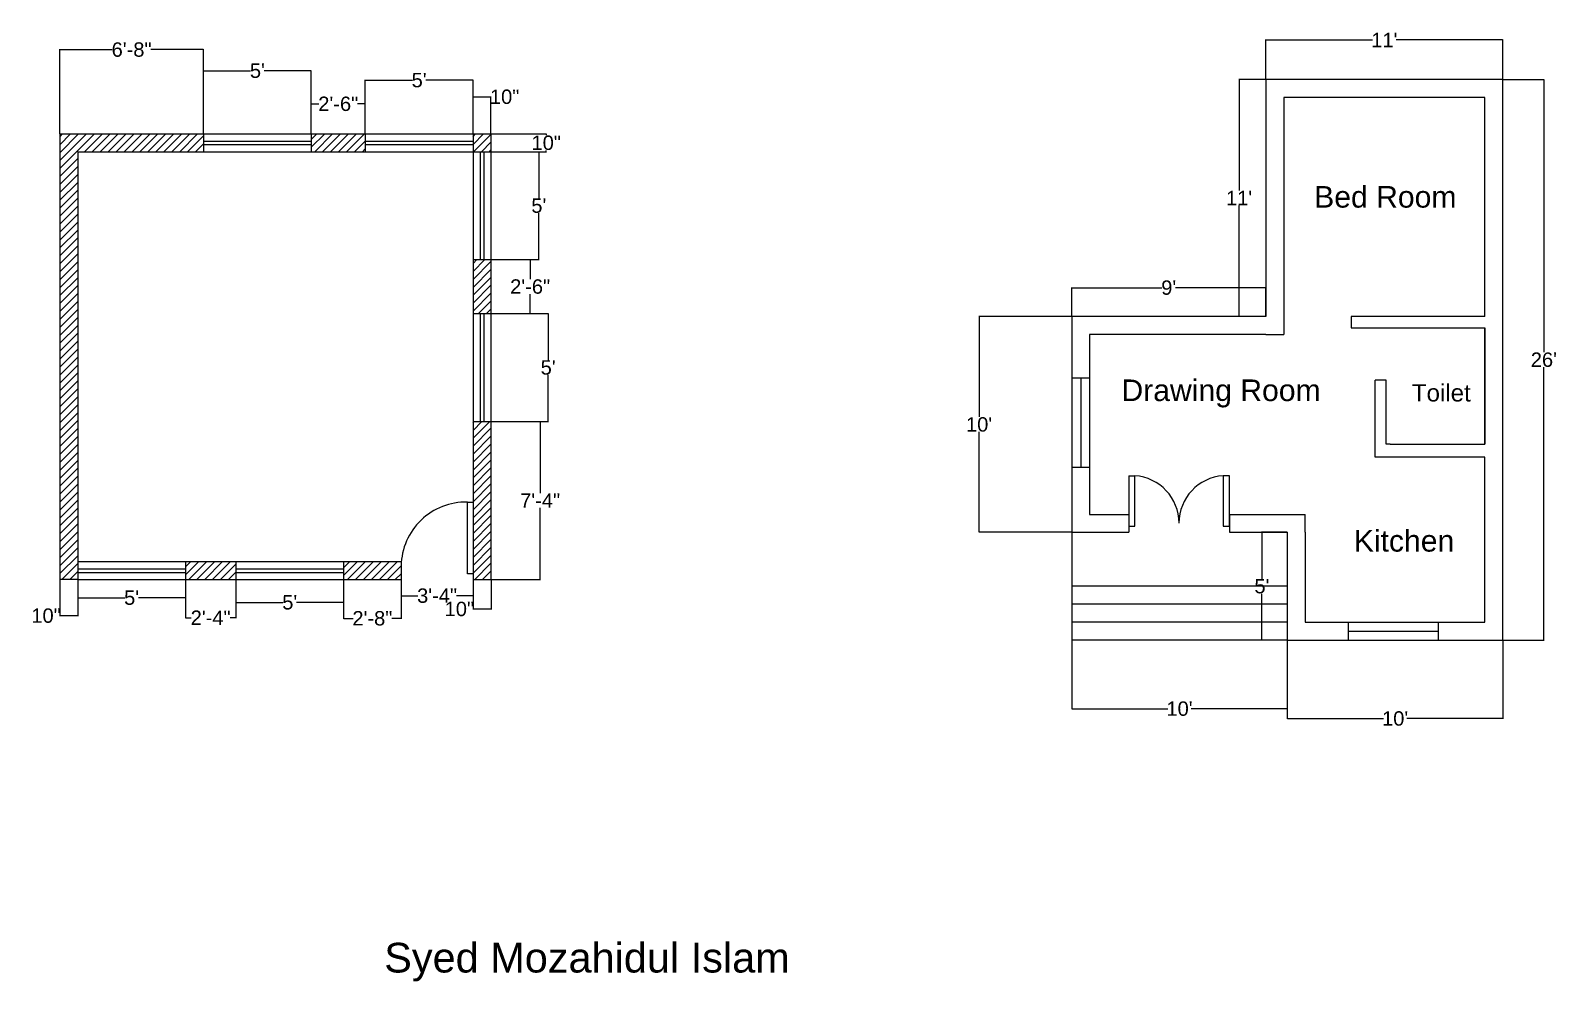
# Model space of a CAD drawing. Header units: inches. Extents: x 668 to 2080, y 344 to 874.
# Drawn here: x 668 to 1518, y 344 to 874 of the extents above; entities that cross this region are included whole.
import ezdxf

# ---------------------------------------------------------------- set-up
doc = ezdxf.new("R2010")
doc.units = ezdxf.units.IN
doc.header["$MEASUREMENT"] = 0
for name, color, linetype in [('Dimention', 50, 'Continuous'), ('Layer1', 20, 'Continuous'), ('Layer2', 31, 'Continuous'), ('Layer3', 140, 'Continuous'), ('Layer4', 210, 'Continuous'), ('Layer5', 253, 'Continuous'), ('Ly1', 20, 'Continuous'), ('Ly2', 41, 'Continuous'), ('Ly3', 141, 'Continuous'), ('Ly4', 210, 'Continuous'), ('Text', 110, 'Continuous')]:
    doc.layers.add(name, color=color, linetype=linetype)
doc.styles.get("Standard").update_dxf_attribs({"font": 'arial.ttf'})
doc.dimstyles.get("Standard").update_dxf_attribs({"dimtxt": 8, "dimasz": 0.18, "dimexe": 0.18, "dimexo": 0.0625, "dimgap": 0.09, "dimtad": 0, "dimtih": 1, "dimtoh": 1, "dimdec": 0, "dimzin": 0, "dimdsep": 46, "dimlunit": 4, "dimtxsty": 'Standard', "dimcen": 0.09, "dimadec": 0, "dimazin": 0, "dimtfac": 1, "dimtdec": 0, "dimtofl": 0, "dimtmove": 0, "dimatfit": 3, "dimfxl": 0, "dimtolj": 1, "dimtzin": 0, "dimarcsym": 0})

# ---------------------------------------------------------------- blocks, each defined once
blk = doc.blocks.new('*D1')
at = {"layer": 'Defpoints', "color": 0, "transparency": 16777216}
for p in [(1487.56, 846.35), (1487.56, 534.35), (1510.32, 534.35)]:
    blk.add_point(p, dxfattribs=at)
at = {"layer": 'Dimention', "color": 0, "lineweight": -2, "transparency": 16777216}
for p, q in [((1487.62, 846.35), (1510.5, 846.35)), ((1510.32, 846.17), (1510.32, 694.53)), ((1510.32, 534.53), (1510.32, 686.18)), ((1487.62, 534.35), (1510.5, 534.35))]:
    blk.add_line(p, q, dxfattribs=at)
at = {"layer": 'Dimention', "color": 0, "transparency": 16777216}
for points in [[(1510.29, 846.17), (1510.35, 846.17), (1510.32, 846.35)], [(1510.29, 534.53), (1510.35, 534.53), (1510.32, 534.35)]]:
    blk.add_solid(points, dxfattribs=at)
at = {"layer": 'Dimention', "color": 0, "transparency": 16777216, "insert": (1510.32, 690.35), "char_height": 8, "attachment_point": 5}
blk.add_mtext("\\A1;26'", dxfattribs=at)
blk = doc.blocks.new('*D2')
at = {"layer": 'Defpoints', "color": 0, "transparency": 16777216}
for p in [(1367.56, 534.35), (1487.56, 534.35), (1367.56, 490.73)]:
    blk.add_point(p, dxfattribs=at)
at = {"layer": 'Dimention', "color": 0, "lineweight": -2, "transparency": 16777216}
for p, q in [((1367.56, 534.29), (1367.56, 490.55)), ((1487.56, 534.29), (1487.56, 490.55)), ((1367.74, 490.73), (1421.05, 490.73)), ((1487.38, 490.73), (1434.06, 490.73))]:
    blk.add_line(p, q, dxfattribs=at)
at = {"layer": 'Dimention', "color": 0, "transparency": 16777216}
for points in [[(1367.74, 490.76), (1367.74, 490.7), (1367.56, 490.73)], [(1487.38, 490.76), (1487.38, 490.7), (1487.56, 490.73)]]:
    blk.add_solid(points, dxfattribs=at)
at = {"layer": 'Dimention', "color": 0, "transparency": 16777216, "insert": (1427.56, 490.73), "char_height": 8, "attachment_point": 5}
blk.add_mtext("\\A1;10'", dxfattribs=at)
blk = doc.blocks.new('*D3')
at = {"layer": 'Defpoints', "color": 0, "transparency": 16777216}
for p in [(1247.56, 534.35), (1367.56, 534.35), (1247.56, 496.19)]:
    blk.add_point(p, dxfattribs=at)
at = {"layer": 'Dimention', "color": 0, "lineweight": -2, "transparency": 16777216}
for p, q in [((1247.56, 534.29), (1247.56, 496.01)), ((1367.56, 534.29), (1367.56, 496.01)), ((1247.74, 496.19), (1301.05, 496.19)), ((1367.38, 496.19), (1314.06, 496.19))]:
    blk.add_line(p, q, dxfattribs=at)
at = {"layer": 'Dimention', "color": 0, "transparency": 16777216}
for points in [[(1247.74, 496.22), (1247.74, 496.16), (1247.56, 496.19)], [(1367.38, 496.22), (1367.38, 496.16), (1367.56, 496.19)]]:
    blk.add_solid(points, dxfattribs=at)
at = {"layer": 'Dimention', "color": 0, "transparency": 16777216, "insert": (1307.56, 496.19), "char_height": 8, "attachment_point": 5}
blk.add_mtext("\\A1;10'", dxfattribs=at)
blk = doc.blocks.new('*D4')
at = {"layer": 'Defpoints', "color": 0, "transparency": 16777216}
for p in [(1196.03, 714.35), (1247.56, 714.35), (1247.56, 594.35)]:
    blk.add_point(p, dxfattribs=at)
at = {"layer": 'Dimention', "color": 0, "lineweight": -2, "transparency": 16777216}
for p, q in [((1247.49, 714.35), (1195.85, 714.35)), ((1196.03, 714.17), (1196.03, 658.53)), ((1196.03, 594.53), (1196.03, 650.18)), ((1247.49, 594.35), (1195.85, 594.35))]:
    blk.add_line(p, q, dxfattribs=at)
at = {"layer": 'Dimention', "color": 0, "transparency": 16777216}
for points in [[(1196, 714.17), (1196.06, 714.17), (1196.03, 714.35)], [(1196, 594.53), (1196.06, 594.53), (1196.03, 594.35)]]:
    blk.add_solid(points, dxfattribs=at)
at = {"layer": 'Dimention', "color": 0, "transparency": 16777216, "insert": (1196.03, 654.35), "char_height": 8, "attachment_point": 5}
blk.add_mtext("\\A1;10'", dxfattribs=at)
blk = doc.blocks.new('*D5')
at = {"layer": 'Defpoints', "color": 0, "transparency": 16777216}
for p in [(1355.56, 730.46), (1247.56, 714.35), (1355.56, 714.35)]:
    blk.add_point(p, dxfattribs=at)
at = {"layer": 'Dimention', "color": 0, "lineweight": -2, "transparency": 16777216}
for p, q in [((1247.56, 714.41), (1247.56, 730.64)), ((1247.74, 730.46), (1297.79, 730.46)), ((1355.38, 730.46), (1305.33, 730.46)), ((1355.56, 714.41), (1355.56, 730.64))]:
    blk.add_line(p, q, dxfattribs=at)
at = {"layer": 'Dimention', "color": 0, "transparency": 16777216}
for points in [[(1247.74, 730.49), (1247.74, 730.43), (1247.56, 730.46)], [(1355.38, 730.49), (1355.38, 730.43), (1355.56, 730.46)]]:
    blk.add_solid(points, dxfattribs=at)
at = {"layer": 'Dimention', "color": 0, "transparency": 16777216, "insert": (1301.56, 730.46), "char_height": 8, "attachment_point": 5}
blk.add_mtext("\\A1;9'", dxfattribs=at)
blk = doc.blocks.new('*D6')
at = {"layer": 'Defpoints', "color": 0, "transparency": 16777216}
for p in [(1340.71, 846.35), (1355.56, 846.35), (1355.56, 714.35)]:
    blk.add_point(p, dxfattribs=at)
at = {"layer": 'Dimention', "color": 0, "lineweight": -2, "transparency": 16777216}
for p, q in [((1355.49, 846.35), (1340.53, 846.35)), ((1340.71, 846.17), (1340.71, 784.46)), ((1340.71, 714.53), (1340.71, 776.24)), ((1355.49, 714.35), (1340.53, 714.35))]:
    blk.add_line(p, q, dxfattribs=at)
at = {"layer": 'Dimention', "color": 0, "transparency": 16777216}
for points in [[(1340.68, 846.17), (1340.74, 846.17), (1340.71, 846.35)], [(1340.68, 714.53), (1340.74, 714.53), (1340.71, 714.35)]]:
    blk.add_solid(points, dxfattribs=at)
at = {"layer": 'Dimention', "color": 0, "transparency": 16777216, "insert": (1340.71, 780.35), "char_height": 8, "attachment_point": 5}
blk.add_mtext("\\A1;11'", dxfattribs=at)
blk = doc.blocks.new('*D7')
at = {"layer": 'Defpoints', "color": 0, "transparency": 16777216}
for p in [(1487.56, 868.28), (1355.56, 846.35), (1487.56, 846.35)]:
    blk.add_point(p, dxfattribs=at)
at = {"layer": 'Dimention', "color": 0, "lineweight": -2, "transparency": 16777216}
for p, q in [((1355.56, 846.41), (1355.56, 868.46)), ((1355.74, 868.28), (1415.05, 868.28)), ((1487.38, 868.28), (1428.06, 868.28)), ((1487.56, 846.41), (1487.56, 868.46))]:
    blk.add_line(p, q, dxfattribs=at)
at = {"layer": 'Dimention', "color": 0, "transparency": 16777216}
for points in [[(1355.74, 868.31), (1355.74, 868.25), (1355.56, 868.28)], [(1487.38, 868.31), (1487.38, 868.25), (1487.56, 868.28)]]:
    blk.add_solid(points, dxfattribs=at)
at = {"layer": 'Dimention', "color": 0, "transparency": 16777216, "insert": (1421.56, 868.28), "char_height": 8, "attachment_point": 5}
blk.add_mtext("\\A1;11'", dxfattribs=at)
blk = doc.blocks.new('*D8')
at = {"layer": 'Defpoints', "color": 0, "transparency": 16777216}
for p in [(1367.56, 594.35), (1353.42, 534.35), (1367.56, 534.35)]:
    blk.add_point(p, dxfattribs=at)
at = {"layer": 'Dimention', "color": 0, "lineweight": -2, "transparency": 16777216}
for p, q in [((1367.49, 594.35), (1353.24, 594.35)), ((1353.42, 594.17), (1353.42, 568.51)), ((1353.42, 534.53), (1353.42, 560.19)), ((1367.49, 534.35), (1353.24, 534.35))]:
    blk.add_line(p, q, dxfattribs=at)
at = {"layer": 'Dimention', "color": 0, "transparency": 16777216}
for points in [[(1353.39, 594.17), (1353.45, 594.17), (1353.42, 594.35)], [(1353.39, 534.53), (1353.45, 534.53), (1353.42, 534.35)]]:
    blk.add_solid(points, dxfattribs=at)
at = {"layer": 'Dimention', "color": 0, "transparency": 16777216, "insert": (1353.42, 564.35), "char_height": 8, "attachment_point": 5}
blk.add_mtext("\\A1;5'", dxfattribs=at)
blk = doc.blocks.new('*D26')
at = {"layer": 'Defpoints', "color": 0, "transparency": 16777216}
for p in [(764.41, 862.9), (684.41, 816.05), (764.41, 816.05)]:
    blk.add_point(p, dxfattribs=at)
at = {"layer": 'Dimention', "color": 0, "lineweight": -2, "transparency": 16777216}
for p, q in [((684.41, 816.12), (684.41, 863.08)), ((684.59, 862.9), (713.67, 862.9)), ((764.23, 862.9), (735.16, 862.9)), ((764.41, 816.12), (764.41, 863.08))]:
    blk.add_line(p, q, dxfattribs=at)
at = {"layer": 'Dimention', "color": 0, "transparency": 16777216}
for points in [[(684.59, 862.93), (684.59, 862.87), (684.41, 862.9)], [(764.23, 862.93), (764.23, 862.87), (764.41, 862.9)]]:
    blk.add_solid(points, dxfattribs=at)
at = {"layer": 'Dimention', "color": 0, "transparency": 16777216, "insert": (724.41, 862.9), "char_height": 8, "attachment_point": 5}
blk.add_mtext('\\A1;6\'-8"', dxfattribs=at)
blk = doc.blocks.new('*D27')
at = {"layer": 'Defpoints', "color": 0, "transparency": 16777216}
for p in [(824.41, 851.14), (764.41, 816.05), (824.41, 816.05)]:
    blk.add_point(p, dxfattribs=at)
at = {"layer": 'Dimention', "color": 0, "lineweight": -2, "transparency": 16777216}
for p, q in [((764.41, 816.12), (764.41, 851.32)), ((764.59, 851.14), (790.64, 851.14)), ((824.23, 851.14), (798.18, 851.14)), ((824.41, 816.12), (824.41, 851.32))]:
    blk.add_line(p, q, dxfattribs=at)
at = {"layer": 'Dimention', "color": 0, "transparency": 16777216}
for points in [[(764.59, 851.17), (764.59, 851.11), (764.41, 851.14)], [(824.23, 851.17), (824.23, 851.11), (824.41, 851.14)]]:
    blk.add_solid(points, dxfattribs=at)
at = {"layer": 'Dimention', "color": 0, "transparency": 16777216, "insert": (794.41, 851.14), "char_height": 8, "attachment_point": 5}
blk.add_mtext("\\A1;5'", dxfattribs=at)
blk = doc.blocks.new('*D28')
at = {"layer": 'Defpoints', "color": 0, "transparency": 16777216}
for p in [(854.41, 832.72), (824.41, 816.05), (854.41, 816.05)]:
    blk.add_point(p, dxfattribs=at)
at = {"layer": 'Dimention', "color": 0, "lineweight": -2, "transparency": 16777216}
for p, q in [((824.41, 816.12), (824.41, 832.9)), ((854.41, 816.12), (854.41, 832.9)), ((824.59, 832.72), (828.62, 832.72)), ((854.23, 832.72), (850.2, 832.72))]:
    blk.add_line(p, q, dxfattribs=at)
at = {"layer": 'Dimention', "color": 0, "transparency": 16777216}
for points in [[(824.59, 832.75), (824.59, 832.69), (824.41, 832.72)], [(854.23, 832.75), (854.23, 832.69), (854.41, 832.72)]]:
    blk.add_solid(points, dxfattribs=at)
at = {"layer": 'Dimention', "color": 0, "transparency": 16777216, "insert": (839.41, 832.72), "char_height": 8, "attachment_point": 5}
blk.add_mtext('\\A1;2\'-6"', dxfattribs=at)
blk = doc.blocks.new('*D29')
at = {"layer": 'Defpoints', "color": 0, "transparency": 16777216}
for p in [(914.41, 845.91), (854.41, 816.05), (914.41, 816.05)]:
    blk.add_point(p, dxfattribs=at)
at = {"layer": 'Dimention', "color": 0, "lineweight": -2, "transparency": 16777216}
for p, q in [((854.41, 816.12), (854.41, 846.09)), ((854.59, 845.91), (880.64, 845.91)), ((914.23, 845.91), (888.18, 845.91)), ((914.41, 816.12), (914.41, 846.09))]:
    blk.add_line(p, q, dxfattribs=at)
at = {"layer": 'Dimention', "color": 0, "transparency": 16777216}
for points in [[(854.59, 845.94), (854.59, 845.88), (854.41, 845.91)], [(914.23, 845.94), (914.23, 845.88), (914.41, 845.91)]]:
    blk.add_solid(points, dxfattribs=at)
at = {"layer": 'Dimention', "color": 0, "transparency": 16777216, "insert": (884.41, 845.91), "char_height": 8, "attachment_point": 5}
blk.add_mtext("\\A1;5'", dxfattribs=at)
blk = doc.blocks.new('*D30')
at = {"layer": 'Defpoints', "color": 0, "transparency": 16777216}
for p in [(924.41, 836.65), (914.41, 816.05), (924.41, 816.05)]:
    blk.add_point(p, dxfattribs=at)
at = {"layer": 'Dimention', "color": 0, "lineweight": -2, "transparency": 16777216}
for p, q in [((914.41, 816.12), (914.41, 836.83)), ((914.59, 836.65), (924.23, 836.65)), ((924.41, 816.12), (924.41, 836.83)), ((924.41, 836.65), (924.59, 836.65))]:
    blk.add_line(p, q, dxfattribs=at)
at = {"layer": 'Dimention', "color": 0, "transparency": 16777216}
for points in [[(914.59, 836.68), (914.59, 836.62), (914.41, 836.65)], [(924.23, 836.68), (924.23, 836.62), (924.41, 836.65)]]:
    blk.add_solid(points, dxfattribs=at)
at = {"layer": 'Dimention', "color": 0, "transparency": 16777216, "insert": (932.01, 836.65), "char_height": 8, "attachment_point": 5}
blk.add_mtext('\\A1;10"', dxfattribs=at)
blk = doc.blocks.new('*D31')
at = {"layer": 'Defpoints', "color": 0, "transparency": 16777216}
for p in [(924.41, 816.05), (924.41, 806.05), (955.15, 806.05)]:
    blk.add_point(p, dxfattribs=at)
at = {"layer": 'Dimention', "color": 0, "lineweight": -2, "transparency": 16777216}
for p, q in [((924.48, 816.05), (955.33, 816.05)), ((955.15, 815.87), (955.15, 815.23)), ((924.48, 806.05), (955.33, 806.05)), ((955.15, 806.23), (955.15, 806.88))]:
    blk.add_line(p, q, dxfattribs=at)
at = {"layer": 'Dimention', "color": 0, "transparency": 16777216}
for points in [[(955.12, 815.87), (955.18, 815.87), (955.15, 816.05)], [(955.12, 806.23), (955.18, 806.23), (955.15, 806.05)]]:
    blk.add_solid(points, dxfattribs=at)
at = {"layer": 'Dimention', "color": 0, "transparency": 16777216, "insert": (955.15, 811.05), "char_height": 8, "attachment_point": 5}
blk.add_mtext('\\A1;10"', dxfattribs=at)
blk = doc.blocks.new('*D32')
at = {"layer": 'Defpoints', "color": 0, "transparency": 16777216}
for p in [(924.48, 806.05), (924.41, 746.05), (951.02, 746.05)]:
    blk.add_point(p, dxfattribs=at)
at = {"layer": 'Dimention', "color": 0, "lineweight": -2, "transparency": 16777216}
for p, q in [((924.54, 806.05), (951.2, 806.05)), ((951.02, 805.87), (951.02, 780.21)), ((951.02, 746.23), (951.02, 771.9)), ((924.48, 746.05), (951.2, 746.05))]:
    blk.add_line(p, q, dxfattribs=at)
at = {"layer": 'Dimention', "color": 0, "transparency": 16777216}
for points in [[(950.99, 805.87), (951.05, 805.87), (951.02, 806.05)], [(950.99, 746.23), (951.05, 746.23), (951.02, 746.05)]]:
    blk.add_solid(points, dxfattribs=at)
at = {"layer": 'Dimention', "color": 0, "transparency": 16777216, "insert": (951.02, 776.05), "char_height": 8, "attachment_point": 5}
blk.add_mtext("\\A1;5'", dxfattribs=at)
blk = doc.blocks.new('*D33')
at = {"layer": 'Defpoints', "color": 0, "transparency": 16777216}
for p in [(924.41, 746.05), (924.41, 716.05), (946.2, 716.05)]:
    blk.add_point(p, dxfattribs=at)
at = {"layer": 'Dimention', "color": 0, "lineweight": -2, "transparency": 16777216}
for p, q in [((924.48, 746.05), (946.38, 746.05)), ((946.2, 745.87), (946.2, 735.23)), ((946.2, 716.23), (946.2, 726.88)), ((924.48, 716.05), (946.38, 716.05))]:
    blk.add_line(p, q, dxfattribs=at)
at = {"layer": 'Dimention', "color": 0, "transparency": 16777216}
for points in [[(946.17, 745.87), (946.23, 745.87), (946.2, 746.05)], [(946.17, 716.23), (946.23, 716.23), (946.2, 716.05)]]:
    blk.add_solid(points, dxfattribs=at)
at = {"layer": 'Dimention', "color": 0, "transparency": 16777216, "insert": (946.2, 731.05), "char_height": 8, "attachment_point": 5}
blk.add_mtext('\\A1;2\'-6"', dxfattribs=at)
blk = doc.blocks.new('*D34')
at = {"layer": 'Defpoints', "color": 0, "transparency": 16777216}
for p in [(924.41, 716.05), (924.41, 656.05), (956.21, 656.05)]:
    blk.add_point(p, dxfattribs=at)
at = {"layer": 'Dimention', "color": 0, "lineweight": -2, "transparency": 16777216}
for p, q in [((924.48, 716.05), (956.39, 716.05)), ((956.21, 715.87), (956.21, 690.21)), ((956.21, 656.23), (956.21, 681.9)), ((924.48, 656.05), (956.39, 656.05))]:
    blk.add_line(p, q, dxfattribs=at)
at = {"layer": 'Dimention', "color": 0, "transparency": 16777216}
for points in [[(956.18, 715.87), (956.24, 715.87), (956.21, 716.05)], [(956.18, 656.23), (956.24, 656.23), (956.21, 656.05)]]:
    blk.add_solid(points, dxfattribs=at)
at = {"layer": 'Dimention', "color": 0, "transparency": 16777216, "insert": (956.21, 686.05), "char_height": 8, "attachment_point": 5}
blk.add_mtext("\\A1;5'", dxfattribs=at)
blk = doc.blocks.new('*D35')
at = {"layer": 'Defpoints', "color": 0, "transparency": 16777216}
for p in [(924.48, 656.05), (924.41, 568.05), (951.76, 568.05)]:
    blk.add_point(p, dxfattribs=at)
at = {"layer": 'Dimention', "color": 0, "lineweight": -2, "transparency": 16777216}
for p, q in [((924.54, 656.05), (951.94, 656.05)), ((951.76, 655.87), (951.76, 616.14)), ((951.76, 568.23), (951.76, 607.96)), ((924.48, 568.05), (951.94, 568.05))]:
    blk.add_line(p, q, dxfattribs=at)
at = {"layer": 'Dimention', "color": 0, "transparency": 16777216}
for points in [[(951.73, 655.87), (951.79, 655.87), (951.76, 656.05)], [(951.73, 568.23), (951.79, 568.23), (951.76, 568.05)]]:
    blk.add_solid(points, dxfattribs=at)
at = {"layer": 'Dimention', "color": 0, "transparency": 16777216, "insert": (951.76, 612.05), "char_height": 8, "attachment_point": 5}
blk.add_mtext('\\A1;7\'-4"', dxfattribs=at)
blk = doc.blocks.new('*D36')
at = {"layer": 'Defpoints', "color": 0, "transparency": 16777216}
for p in [(914.41, 568.05), (924.48, 568.05), (914.41, 551.66)]:
    blk.add_point(p, dxfattribs=at)
at = {"layer": 'Dimention', "color": 0, "lineweight": -2, "transparency": 16777216}
for p, q in [((914.41, 567.99), (914.41, 551.48)), ((924.48, 567.99), (924.48, 551.48)), ((914.41, 551.66), (914.23, 551.66)), ((924.3, 551.66), (914.59, 551.66))]:
    blk.add_line(p, q, dxfattribs=at)
at = {"layer": 'Dimention', "color": 0, "transparency": 16777216}
for points in [[(914.59, 551.69), (914.59, 551.63), (914.41, 551.66)], [(924.3, 551.69), (924.3, 551.63), (924.48, 551.66)]]:
    blk.add_solid(points, dxfattribs=at)
at = {"layer": 'Dimention', "color": 0, "transparency": 16777216, "insert": (906.81, 551.66), "char_height": 8, "attachment_point": 5}
blk.add_mtext('\\A1;10"', dxfattribs=at)
blk = doc.blocks.new('*D37')
at = {"layer": 'Defpoints', "color": 0, "transparency": 16777216}
for p in [(874.41, 568.05), (914.41, 568.05), (874.41, 559.06)]:
    blk.add_point(p, dxfattribs=at)
at = {"layer": 'Dimention', "color": 0, "lineweight": -2, "transparency": 16777216}
for p, q in [((874.41, 567.99), (874.41, 558.88)), ((914.41, 567.99), (914.41, 558.88)), ((874.59, 559.06), (883.69, 559.06)), ((914.23, 559.06), (905.13, 559.06))]:
    blk.add_line(p, q, dxfattribs=at)
at = {"layer": 'Dimention', "color": 0, "transparency": 16777216}
for points in [[(874.59, 559.09), (874.59, 559.03), (874.41, 559.06)], [(914.23, 559.09), (914.23, 559.03), (914.41, 559.06)]]:
    blk.add_solid(points, dxfattribs=at)
at = {"layer": 'Dimention', "color": 0, "transparency": 16777216, "insert": (894.41, 559.06), "char_height": 8, "attachment_point": 5}
blk.add_mtext('\\A1;3\'-4"', dxfattribs=at)
blk = doc.blocks.new('*D38')
at = {"layer": 'Defpoints', "color": 0, "transparency": 16777216}
for p in [(842.41, 568.05), (874.41, 568.05), (842.41, 546.47)]:
    blk.add_point(p, dxfattribs=at)
at = {"layer": 'Dimention', "color": 0, "lineweight": -2, "transparency": 16777216}
for p, q in [((842.41, 567.99), (842.41, 546.29)), ((874.41, 567.99), (874.41, 546.29)), ((842.59, 546.47), (847.62, 546.47)), ((874.23, 546.47), (869.2, 546.47))]:
    blk.add_line(p, q, dxfattribs=at)
at = {"layer": 'Dimention', "color": 0, "transparency": 16777216}
for points in [[(842.59, 546.5), (842.59, 546.44), (842.41, 546.47)], [(874.23, 546.5), (874.23, 546.44), (874.41, 546.47)]]:
    blk.add_solid(points, dxfattribs=at)
at = {"layer": 'Dimention', "color": 0, "transparency": 16777216, "insert": (858.41, 546.47), "char_height": 8, "attachment_point": 5}
blk.add_mtext('\\A1;2\'-8"', dxfattribs=at)
blk = doc.blocks.new('*D39')
at = {"layer": 'Defpoints', "color": 0, "transparency": 16777216}
for p in [(782.41, 568.05), (842.41, 568.05), (782.41, 555.36)]:
    blk.add_point(p, dxfattribs=at)
at = {"layer": 'Dimention', "color": 0, "lineweight": -2, "transparency": 16777216}
for p, q in [((782.41, 567.99), (782.41, 555.18)), ((842.41, 567.99), (842.41, 555.18)), ((782.59, 555.36), (808.64, 555.36)), ((842.23, 555.36), (816.18, 555.36))]:
    blk.add_line(p, q, dxfattribs=at)
at = {"layer": 'Dimention', "color": 0, "transparency": 16777216}
for points in [[(782.59, 555.39), (782.59, 555.33), (782.41, 555.36)], [(842.23, 555.39), (842.23, 555.33), (842.41, 555.36)]]:
    blk.add_solid(points, dxfattribs=at)
at = {"layer": 'Dimention', "color": 0, "transparency": 16777216, "insert": (812.41, 555.36), "char_height": 8, "attachment_point": 5}
blk.add_mtext("\\A1;5'", dxfattribs=at)
blk = doc.blocks.new('*D40')
at = {"layer": 'Defpoints', "color": 0, "transparency": 16777216}
for p in [(754.41, 568.05), (782.41, 568.05), (754.41, 546.84)]:
    blk.add_point(p, dxfattribs=at)
at = {"layer": 'Dimention', "color": 0, "lineweight": -2, "transparency": 16777216}
for p, q in [((754.41, 567.99), (754.41, 546.66)), ((782.41, 567.99), (782.41, 546.66)), ((754.59, 546.84), (757.62, 546.84)), ((782.23, 546.84), (779.2, 546.84))]:
    blk.add_line(p, q, dxfattribs=at)
at = {"layer": 'Dimention', "color": 0, "transparency": 16777216}
for points in [[(754.59, 546.87), (754.59, 546.81), (754.41, 546.84)], [(782.23, 546.87), (782.23, 546.81), (782.41, 546.84)]]:
    blk.add_solid(points, dxfattribs=at)
at = {"layer": 'Dimention', "color": 0, "transparency": 16777216, "insert": (768.41, 546.84), "char_height": 8, "attachment_point": 5}
blk.add_mtext('\\A1;2\'-4"', dxfattribs=at)
blk = doc.blocks.new('*D41')
at = {"layer": 'Defpoints', "color": 0, "transparency": 16777216}
for p in [(694.41, 568.05), (754.41, 568.05), (694.41, 557.95)]:
    blk.add_point(p, dxfattribs=at)
at = {"layer": 'Dimention', "color": 0, "lineweight": -2, "transparency": 16777216}
for p, q in [((694.41, 567.99), (694.41, 557.77)), ((754.41, 567.99), (754.41, 557.77)), ((694.59, 557.95), (720.64, 557.95)), ((754.23, 557.95), (728.18, 557.95))]:
    blk.add_line(p, q, dxfattribs=at)
at = {"layer": 'Dimention', "color": 0, "transparency": 16777216}
for points in [[(694.59, 557.98), (694.59, 557.92), (694.41, 557.95)], [(754.23, 557.98), (754.23, 557.92), (754.41, 557.95)]]:
    blk.add_solid(points, dxfattribs=at)
at = {"layer": 'Dimention', "color": 0, "transparency": 16777216, "insert": (724.41, 557.95), "char_height": 8, "attachment_point": 5}
blk.add_mtext("\\A1;5'", dxfattribs=at)
blk = doc.blocks.new('*D42')
at = {"layer": 'Defpoints', "color": 0, "transparency": 16777216}
for p in [(684.41, 568.05), (694.41, 568.05), (684.41, 547.95)]:
    blk.add_point(p, dxfattribs=at)
at = {"layer": 'Dimention', "color": 0, "lineweight": -2, "transparency": 16777216}
for p, q in [((684.41, 567.99), (684.41, 547.77)), ((694.41, 567.99), (694.41, 547.77)), ((684.41, 547.95), (684.23, 547.95)), ((694.23, 547.95), (684.59, 547.95))]:
    blk.add_line(p, q, dxfattribs=at)
at = {"layer": 'Dimention', "color": 0, "transparency": 16777216}
for points in [[(684.59, 547.98), (684.59, 547.92), (684.41, 547.95)], [(694.23, 547.98), (694.23, 547.92), (694.41, 547.95)]]:
    blk.add_solid(points, dxfattribs=at)
at = {"layer": 'Dimention', "color": 0, "transparency": 16777216, "insert": (676.81, 547.95), "char_height": 8, "attachment_point": 5}
blk.add_mtext('\\A1;10"', dxfattribs=at)

msp = doc.modelspace()

# ---------------------------------------------------------------- hatches: boundary and pattern name
at = {"layer": 'Defpoints'}
h = msp.add_hatch(dxfattribs=at)
h.set_pattern_fill('ANSI31', color=256, scale=25)
h.set_pattern_definition([(45, (-275950.6043, -395927.103), (-2.209708691, 2.209708691), [])])
h.paths.add_polyline_path([(764.41, 816.05), (684.41, 816.05), (684.41, 576.05), (684.41, 568.05), (694.41, 568.05), (694.41, 806.05), (764.41, 806.05)])
h.paths.add_polyline_path([(854.41, 816.05), (824.41, 816.05), (824.41, 806.05), (854.41, 806.05)])
h.paths.add_polyline_path([(924.41, 816.05), (914.41, 816.05), (914.41, 806.05), (924.41, 806.05)])
h.paths.add_polyline_path([(924.41, 746.05), (914.41, 746.05), (914.41, 716.05), (924.41, 716.05)])
h.paths.add_polyline_path([(924.41, 656.05), (914.41, 656.05), (914.41, 576.05), (914.41, 571.19), (914.41, 568.05), (924.41, 568.05), (924.41, 576.05)])
h.paths.add_polyline_path([(874.41, 578.05), (842.41, 578.05), (842.41, 568.05), (874.41, 568.05)])
h.paths.add_polyline_path([(782.41, 578.05), (754.41, 578.05), (754.41, 568.05), (782.41, 568.05)])

# ---------------------------------------------------------------- linework, layer by layer
at = {"layer": 'Layer1'}
for p, q in [((1487.56, 846.35), (1355.56, 846.35)), ((1355.56, 846.35), (1355.56, 714.35)), ((1487.56, 534.35), (1487.56, 846.35)), ((1477.56, 836.35), (1365.56, 836.35)), ((1365.56, 836.35), (1365.56, 714.35)), ((1477.56, 714.35), (1477.56, 836.35)), ((1355.56, 714.35), (1247.56, 714.35)), ((1247.56, 714.35), (1247.56, 594.35)), ((1365.56, 714.35), (1365.56, 704.35)), ((1477.56, 714.35), (1403.13, 714.35)), ((1403.13, 714.35), (1403.13, 708.2)), ((1403.13, 708.2), (1477.56, 708.2)), ((1477.56, 708.2), (1477.56, 643.41)), ((1477.56, 643.41), (1477.56, 708.2)), ((1355.56, 704.35), (1257.56, 704.35)), ((1257.56, 704.35), (1257.56, 604.35)), ((1355.56, 704.35), (1365.56, 704.35)), ((1416.42, 636.2), (1416.42, 679.05)), ((1422.48, 679.05), (1416.42, 679.05)), ((1422.48, 643.41), (1422.48, 679.05)), ((1424.74, 643.41), (1422.48, 643.41)), ((1424.74, 643.41), (1477.56, 643.41)), ((1477.56, 636.2), (1416.42, 636.2)), ((1477.56, 544.35), (1477.56, 636.2)), ((1257.56, 604.35), (1279.34, 604.35)), ((1279.34, 604.35), (1279.34, 594.35)), ((1335.34, 604.35), (1335.34, 594.35)), ((1335.34, 604.35), (1367.56, 604.35)), ((1367.56, 604.35), (1377.56, 604.35)), ((1377.56, 594.35), (1377.56, 604.35)), ((1247.56, 594.35), (1279.34, 594.35)), ((1335.34, 594.35), (1367.56, 594.35)), ((1367.56, 594.35), (1367.56, 534.35)), ((1377.56, 594.35), (1377.56, 544.35)), ((1377.56, 544.35), (1477.56, 544.35)), ((1367.56, 534.35), (1487.56, 534.35))]:
    msp.add_line(p, q, dxfattribs=at)
at = {"layer": 'Layer2'}
for p, q in [((1247.56, 680.35), (1257.56, 680.35)), ((1257.56, 630.35), (1247.56, 630.35)), ((1401.56, 534.35), (1401.56, 544.35)), ((1451.56, 544.35), (1451.56, 534.35))]:
    msp.add_line(p, q, dxfattribs=at)
at = {"layer": 'Layer3'}
for p, q in [((1252.56, 680.35), (1252.56, 630.35)), ((1401.56, 539.35), (1451.56, 539.35))]:
    msp.add_line(p, q, dxfattribs=at)
at = {"layer": 'Layer4'}
for p, q in [((1279.34, 625.79), (1279.34, 597.79)), ((1279.34, 625.79), (1282.78, 625.79)), ((1282.78, 597.79), (1282.78, 625.79)), ((1331.9, 625.79), (1331.9, 597.79)), ((1335.34, 597.79), (1335.34, 625.79)), ((1279.34, 597.79), (1282.78, 597.79)), ((1331.9, 597.79), (1335.34, 597.79))]:
    msp.add_line(p, q, dxfattribs=at)
msp.add_lwpolyline([(1335.34, 625.79), (1331.9, 625.79)], dxfattribs=at)
for centre, start, end in [((1280.95, 599.51), 0, 86.25655), ((1333.62, 599.51), 93.74345, 180)]:
    msp.add_arc(centre, 26.34, start, end, dxfattribs=at)
at = {"layer": 'Layer5'}
for p, q in [((1247.56, 594.35), (1247.56, 534.35)), ((1367.56, 564.35), (1247.56, 564.35)), ((1367.56, 554.35), (1247.56, 554.35)), ((1367.56, 544.35), (1247.56, 544.35)), ((1367.56, 534.35), (1247.56, 534.35))]:
    msp.add_line(p, q, dxfattribs=at)
at = {"layer": 'Ly1'}
for p, q in [((684.41, 816.05), (764.41, 816.05)), ((684.41, 816.05), (684.41, 576.05)), ((764.41, 816.05), (764.41, 806.05)), ((824.41, 816.05), (854.41, 816.05)), ((824.41, 816.05), (824.41, 806.05)), ((854.41, 816.05), (854.41, 806.05)), ((914.41, 816.05), (924.41, 816.05)), ((914.41, 816.05), (914.41, 806.05)), ((924.41, 816.05), (924.41, 806.05)), ((694.41, 806.05), (764.41, 806.05)), ((694.41, 806.05), (694.41, 568.05)), ((824.41, 806.05), (854.41, 806.05)), ((914.41, 806.05), (924.41, 806.05)), ((914.41, 746.05), (924.41, 746.05)), ((914.41, 746.05), (914.41, 716.05)), ((924.41, 746.05), (924.41, 716.05)), ((914.41, 716.05), (924.41, 716.05)), ((914.41, 656.05), (924.41, 656.05)), ((914.41, 656.05), (914.41, 576.05)), ((924.41, 656.05), (924.41, 576.05)), ((754.41, 578.05), (782.41, 578.05)), ((754.41, 578.05), (754.41, 568.05)), ((782.41, 578.05), (782.41, 568.05)), ((842.41, 578.05), (874.41, 578.05)), ((842.41, 578.05), (842.41, 568.05)), ((874.41, 578.05), (874.41, 568.05)), ((684.41, 576.05), (684.41, 568.05)), ((914.41, 576.05), (914.41, 568.05)), ((924.41, 576.05), (924.41, 568.05)), ((694.41, 568.05), (684.41, 568.05)), ((754.41, 568.05), (782.41, 568.05)), ((842.41, 568.05), (874.41, 568.05)), ((914.41, 568.05), (924.41, 568.05))]:
    msp.add_line(p, q, dxfattribs=at)
at = {"layer": 'Ly2'}
for p, q in [((764.41, 816.05), (824.41, 816.05)), ((854.41, 816.05), (914.41, 816.05)), ((764.41, 806.05), (824.41, 806.05)), ((854.41, 806.05), (914.41, 806.05)), ((914.41, 806.05), (914.41, 746.05)), ((924.41, 806.05), (924.41, 746.05)), ((914.41, 716.05), (914.41, 656.05)), ((924.41, 716.05), (924.41, 656.05)), ((694.41, 578.05), (754.41, 578.05)), ((782.41, 578.05), (842.41, 578.05)), ((694.41, 568.05), (754.41, 568.05)), ((782.41, 568.05), (842.41, 568.05))]:
    msp.add_line(p, q, dxfattribs=at)
at = {"layer": 'Ly3'}
for p, q in [((764.41, 812.05), (824.41, 812.05)), ((764.41, 810.05), (824.41, 810.05)), ((854.41, 812.05), (914.41, 812.05)), ((854.41, 810.05), (914.41, 810.05)), ((918.41, 806.05), (918.41, 746.05)), ((920.41, 806.05), (920.41, 746.05)), ((918.41, 716.05), (918.41, 656.05)), ((920.41, 716.05), (920.41, 656.05)), ((694.41, 574.05), (754.41, 574.05)), ((694.41, 572.05), (754.41, 572.05)), ((782.41, 574.05), (842.41, 574.05)), ((782.41, 572.05), (842.41, 572.05))]:
    msp.add_line(p, q, dxfattribs=at)
at = {"layer": 'Ly4'}
msp.add_lwpolyline([(911.28, 571.19), (911.28, 611.19), (914.41, 611.19), (914.41, 571.19), (911.28, 571.19)], dxfattribs=at)
msp.add_arc((910.56, 575.04), 36.16, 88.86984, 178.86984, dxfattribs=at)

# ---------------------------------------------------------------- texts
at = {"layer": 'Text'}
msp.add_text('Syed Mozahidul Islam', height=16.5142, dxfattribs=at).set_placement((865, 349.43))
at = {"layer": 'Text', "attachment_point": 1}
for s, width, heights, insert, char_height in [('Bed Room', 111.3294, [0], (1382.49, 787.01), 12), ('Drawing Room', 111.3294, [0], (1275.26, 679.38), 12), ('Toilet', 49.7006, [13.19], (1436.85, 676.75), 9.6), ('Kitchen', 62.1258, [15.67], (1404.55, 595.61), 12)]:
    msp.add_mtext_dynamic_manual_height_columns(s, width=width, gutter_width=1, heights=heights, dxfattribs=dict(at, insert=insert, char_height=char_height))

# ---------------------------------------------------------------- dimensions: what is measured, and where the dimension line sits
at = {"layer": 'Dimention'}
for base, p1, p2, picture, middle in [((764.41, 862.9), (684.41, 816.05), (764.41, 816.05), '*D26', (724.41, 862.9)), ((1487.56, 868.28), (1355.56, 846.35), (1487.56, 846.35), '*D7', (1421.56, 868.28)), ((824.41, 851.14), (764.41, 816.05), (824.41, 816.05), '*D27', (794.41, 851.14)), ((914.41, 845.91), (854.41, 816.05), (914.41, 816.05), '*D29', (884.41, 845.91)), ((924.41, 836.65), (914.41, 816.05), (924.41, 816.05), '*D30', (932.01, 836.65)), ((854.41, 832.72), (824.41, 816.05), (854.41, 816.05), '*D28', (839.41, 832.72)), ((1355.56, 730.46), (1247.56, 714.35), (1355.56, 714.35), '*D5', (1301.56, 730.46)), ((684.41, 547.95), (694.41, 568.05), (684.41, 568.05), '*D42', (676.81, 547.95)), ((694.41, 557.95), (754.41, 568.05), (694.41, 568.05), '*D41', (724.41, 557.95)), ((754.41, 546.84), (782.41, 568.05), (754.41, 568.05), '*D40', (768.41, 546.84)), ((782.41, 555.36), (842.41, 568.05), (782.41, 568.05), '*D39', (812.41, 555.36)), ((842.41, 546.47), (874.41, 568.05), (842.41, 568.05), '*D38', (858.41, 546.47)), ((874.41, 559.06), (914.41, 568.05), (874.41, 568.05), '*D37', (894.41, 559.06)), ((914.41, 551.66), (924.48, 568.05), (914.41, 568.05), '*D36', (906.81, 551.66)), ((1247.56, 496.19), (1367.56, 534.35), (1247.56, 534.35), '*D3', (1307.56, 496.19)), ((1367.56, 490.73), (1487.56, 534.35), (1367.56, 534.35), '*D2', (1427.56, 490.73))]:
    dim = msp.add_linear_dim(base=base, p1=p1, p2=p2, dimstyle='Standard', dxfattribs=at)
    dim.commit()
    dim.dimension.update_dxf_attribs({"geometry": picture, "text_midpoint": middle})
for base, p1, p2, picture, middle in [((1340.71, 846.35), (1355.56, 714.35), (1355.56, 846.35), '*D6', (1340.71, 780.35)), ((1510.32, 534.35), (1487.56, 846.35), (1487.56, 534.35), '*D1', (1510.32, 690.35)), ((955.15, 806.05), (924.41, 816.05), (924.41, 806.05), '*D31', (955.15, 811.05)), ((951.02, 746.05), (924.48, 806.05), (924.41, 746.05), '*D32', (951.02, 776.05)), ((946.2, 716.05), (924.41, 746.05), (924.41, 716.05), '*D33', (946.2, 731.05)), ((956.21, 656.05), (924.41, 716.05), (924.41, 656.05), '*D34', (956.21, 686.05)), ((1196.03, 714.35), (1247.56, 594.35), (1247.56, 714.35), '*D4', (1196.03, 654.35)), ((951.76, 568.05), (924.48, 656.05), (924.41, 568.05), '*D35', (951.76, 612.05)), ((1353.42, 534.35), (1367.56, 594.35), (1367.56, 534.35), '*D8', (1353.42, 564.35))]:
    dim = msp.add_linear_dim(base=base, p1=p1, p2=p2, angle=90, dimstyle='Standard', dxfattribs=at)
    dim.commit()
    dim.dimension.update_dxf_attribs({"geometry": picture, "text_midpoint": middle})

doc.saveas('drawing.dxf')
